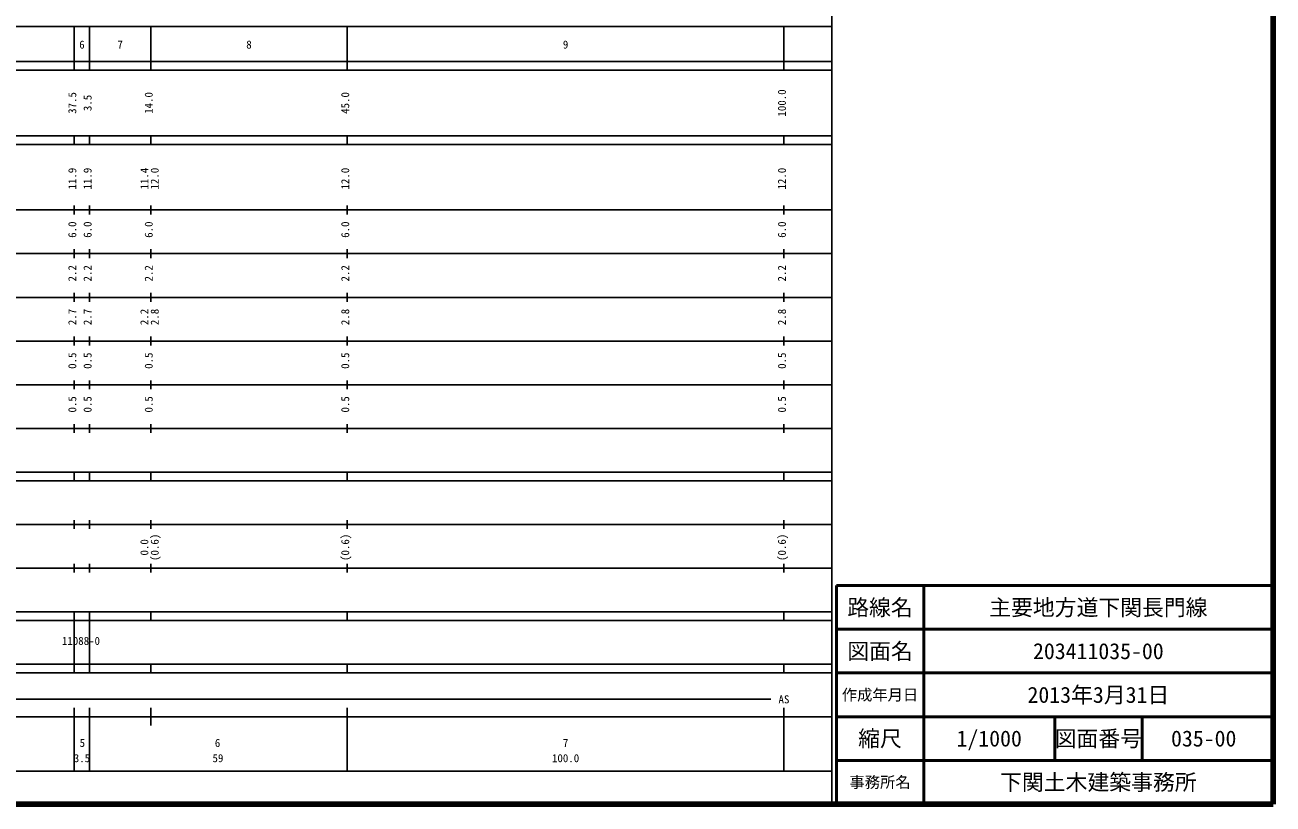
# Model space of a CAD drawing. Units: millimetres on the paper, enlarged 1000 times. Extents: x 40000 to 680000, y 20000 to 380000.
# Drawn here: x 394199 to 680000, y 20000 to 198357 of the extents above; entities that cross this region are included whole.
import ezdxf
from ezdxf.enums import TextEntityAlignment as Align

# ---------------------------------------------------------------- set-up
doc = ezdxf.new("R2010")
doc.units = ezdxf.units.MM
doc.header["$LTSCALE"] = 1000
for name, color, linetype, lineweight in [('M-TTL', 2, 'Continuous', 140), ('M-TTL-BAND', 7, 'Continuous', 25), ('M-TTL-FRAM', 2, 'Continuous', 50), ('M-TTL-LINE', 7, 'Continuous', 50)]:
    doc.layers.add(name, color=color, linetype=linetype, lineweight=lineweight)
doc.layers.add('M-TTL-TXT', color=7, linetype='Continuous')
doc.styles.add('ＭＳ ゴシック', font='')
doc.styles.get('ＭＳ ゴシック').set_extended_font_data('MS Gothic')

msp = doc.modelspace()

# ---------------------------------------------------------------- linework, layer by layer
at = {"layer": 'M-TTL'}
for p, q in [((680000, 20000), (680000, 380000)), ((40000, 20000), (680000, 20000))]:
    msp.add_line(p, q, dxfattribs=at)
at = {"layer": 'M-TTL-BAND'}
for p, q in [((579000, 20000), (579000, 370000)), ((68000, 198000), (579000, 198000)), ((405500, 188000), (405500, 198000)), ((409000, 188000), (409000, 198000)), ((423000, 188000), (423000, 198000)), ((468000, 188000), (468000, 198000)), ((568000, 188000), (568000, 198000)), ((40000, 190000), (579000, 190000)), ((40000, 188000), (579000, 188000)), ((40000, 173000), (579000, 173000)), ((405500, 171000), (405500, 173000)), ((409000, 171000), (409000, 173000)), ((423000, 171000), (423000, 173000)), ((468000, 171000), (468000, 173000)), ((568000, 171000), (568000, 173000)), ((40000, 171000), (579000, 171000)), ((40000, 156000), (579000, 156000)), ((405500, 155000), (405500, 157000)), ((409000, 155000), (409000, 157000)), ((423000, 155000), (423000, 157000)), ((468000, 155000), (468000, 157000)), ((568000, 155000), (568000, 157000)), ((46000, 146000), (579000, 146000)), ((405500, 145000), (405500, 147000)), ((409000, 145000), (409000, 147000)), ((423000, 145000), (423000, 147000)), ((468000, 145000), (468000, 147000)), ((568000, 145000), (568000, 147000)), ((52000, 136000), (579000, 136000)), ((405500, 135000), (405500, 137000)), ((409000, 135000), (409000, 137000)), ((423000, 135000), (423000, 137000)), ((468000, 135000), (468000, 137000)), ((568000, 135000), (568000, 137000)), ((46000, 126000), (579000, 126000)), ((405500, 125000), (405500, 127000)), ((409000, 125000), (409000, 127000)), ((423000, 125000), (423000, 127000)), ((468000, 125000), (468000, 127000)), ((568000, 125000), (568000, 127000)), ((52000, 116000), (579000, 116000)), ((405500, 115000), (405500, 117000)), ((409000, 115000), (409000, 117000)), ((423000, 115000), (423000, 117000)), ((468000, 115000), (468000, 117000)), ((568000, 115000), (568000, 117000)), ((46000, 106000), (579000, 106000)), ((405500, 105000), (405500, 107000)), ((409000, 105000), (409000, 107000)), ((423000, 105000), (423000, 107000)), ((468000, 105000), (468000, 107000)), ((568000, 105000), (568000, 107000)), ((40000, 96000), (579000, 96000)), ((405500, 94000), (405500, 96000)), ((409000, 94000), (409000, 96000)), ((423000, 94000), (423000, 96000)), ((468000, 94000), (468000, 96000)), ((568000, 94000), (568000, 96000)), ((40000, 94000), (579000, 94000)), ((49000, 84000), (579000, 84000)), ((405500, 83000), (405500, 85000)), ((409000, 83000), (409000, 85000)), ((423000, 83000), (423000, 85000)), ((468000, 83000), (468000, 85000)), ((568000, 83000), (568000, 85000)), ((405500, 73000), (405500, 75000)), ((409000, 73000), (409000, 75000)), ((423000, 73000), (423000, 75000)), ((468000, 73000), (468000, 75000)), ((568000, 73000), (568000, 75000)), ((40000, 74000), (579000, 74000)), ((40000, 64000), (579000, 64000)), ((405500, 62000), (405500, 64000)), ((409000, 62000), (409000, 64000)), ((423000, 62000), (423000, 64000)), ((468000, 62000), (468000, 64000)), ((568000, 62000), (568000, 64000)), ((40000, 62000), (579000, 62000)), ((405500, 52000), (405500, 62000)), ((409000, 52000), (409000, 62000)), ((40000, 52000), (579000, 52000)), ((405500, 50000), (405500, 52000)), ((409000, 50000), (409000, 52000)), ((423000, 50000), (423000, 52000)), ((468000, 50000), (468000, 52000)), ((568000, 50000), (568000, 52000)), ((40000, 50000), (579000, 50000)), ((71000, 44000), (565000, 44000)), ((405500, 27500), (405500, 42000)), ((409000, 27500), (409000, 42000)), ((423000, 38000), (423000, 42000)), ((468000, 27500), (468000, 42000)), ((568000, 27500), (568000, 42000)), ((40000, 40000), (579000, 40000)), ((68000, 27500), (579000, 27500))]:
    msp.add_line(p, q, dxfattribs=at)
at = {"layer": 'M-TTL-FRAM'}
for p, q in [((680000, 70000), (580000, 70000)), ((580000, 70000), (580000, 20000))]:
    msp.add_line(p, q, dxfattribs=at)
at = {"layer": 'M-TTL-LINE'}
for p, q in [((600000, 70000), (600000, 20000)), ((680000, 60000), (580000, 60000)), ((680000, 50000), (580000, 50000)), ((680000, 40000), (580000, 40000)), ((630000, 40000), (630000, 30000)), ((650000, 40000), (650000, 30000)), ((680000, 30000), (580000, 30000))]:
    msp.add_line(p, q, dxfattribs=at)

# ---------------------------------------------------------------- texts
at = {"layer": 'M-TTL-BAND', "style": 'ＭＳ ゴシック'}
for s, p in [('6', (407250, 192405)), ('7', (416000, 192405)), ('8', (445500, 192405)), ('9', (518000, 192405)), ('11088-0', (407019, 55885)), ('AS', (568000, 42500)), ('5', (407335, 32523)), ('6', (438299, 32523)), ('7', (518000, 32523)), ('3.5', (407247, 29033)), ('59', (438390, 29033)), ('100.0', (518000, 29033))]:
    msp.add_text(s, height=1833, dxfattribs=at).set_placement(p, align=Align.BOTTOM_CENTER)
for s, p in [('100.0', (569000, 180500)), ('37.5', (406500, 180500)), ('3.5', (410000, 180500)), ('14.0', (424000, 180500)), ('45.0', (469000, 180500)), ('11.9', (406500, 163174)), ('11.9', (410000, 163174)), ('11.4', (423000, 163174)), ('12.0', (425370, 163174)), ('12.0', (469000, 163174)), ('12.0', (569000, 163174)), ('6.0', (406500, 151500)), ('6.0', (410000, 151500)), ('6.0', (424000, 151500)), ('6.0', (469000, 151500)), ('6.0', (569000, 151500)), ('2.2', (406500, 141500)), ('2.2', (410000, 141500)), ('2.2', (424000, 141500)), ('2.2', (469000, 141500)), ('2.2', (569000, 141500)), ('2.7', (406500, 131500)), ('2.7', (410000, 131500)), ('2.2', (423000, 131500)), ('2.8', (425370, 131500)), ('2.8', (469000, 131500)), ('2.8', (569000, 131500)), ('0.5', (406500, 121500)), ('0.5', (410000, 121500)), ('0.5', (424000, 121500)), ('0.5', (469000, 121500)), ('0.5', (569000, 121500)), ('0.5', (406500, 111500)), ('0.5', (410000, 111500)), ('0.5', (424000, 111500)), ('0.5', (469000, 111500)), ('0.5', (569000, 111500)), ('0.0', (423000, 78764)), ('(0.6)', (425370, 78764)), ('(0.6)', (469000, 78764)), ('(0.6)', (569000, 78764))]:
    msp.add_text(s, height=1833, rotation=90, dxfattribs=at).set_placement(p, align=Align.BOTTOM_CENTER)
at = {"layer": 'M-TTL-TXT', "style": 'ＭＳ ゴシック'}
for s, height, p in [('路線名', 3666, (590000, 65000)), ('路線名', 3666, (590000, 65000)), ('主要地方道下関長門線', 3666, (640000, 65000)), ('図面名', 3666, (590000, 55000)), ('図面名', 3666, (590000, 55000)), ('203411035-00', 3666, (640000, 55000)), ('作成年月日', 2566, (590000, 45000)), ('作成年月日', 2566, (590000, 45000)), ('2013年3月31日', 3666, (640000, 45000)), ('縮尺', 3666, (590000, 35000)), ('縮尺', 3666, (590000, 35000)), ('図面番号', 3666, (640000, 35000)), ('図面番号', 3666, (640000, 35000)), ('1/1000', 3666, (615000, 35000)), ('035-00', 3666, (664125, 35000)), ('事務所名', 2566, (590000, 25000)), ('事務所名', 2566, (590000, 25000)), ('下関土木建築事務所', 3666, (640000, 25000))]:
    msp.add_text(s, height=height, dxfattribs=at).set_placement(p, align=Align.MIDDLE_CENTER)

doc.saveas('drawing.dxf')
